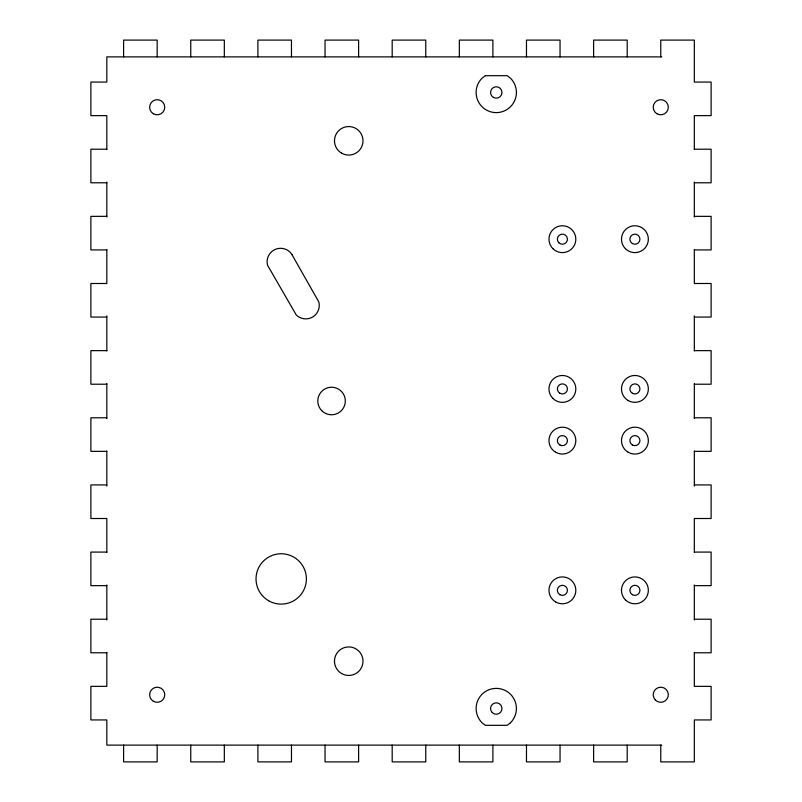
<?xml version="1.0" encoding="UTF-8"?>
<svg xmlns="http://www.w3.org/2000/svg" width="802" height="802" viewBox="0 0 802 802"><rect width="100%" height="100%" fill="white"/><g stroke="black" fill="none" stroke-linecap="round" stroke-linejoin="round"><path stroke-width="1.2" d="M661.77 56.882L106.826 56.882L106.826 82.065L90.877 82.065L90.877 115.638L106.826 115.638L106.826 149.483M106.826 149.212L90.877 149.212L90.877 182.786L106.826 182.786M694.332 149.212L711.123 149.212L711.123 182.786L694.332 182.786M106.826 216.35L90.877 216.35L90.877 249.923L106.826 249.923M694.332 216.35L711.123 216.35L711.123 249.923L694.332 249.923M106.826 317.071L90.877 317.071L90.877 283.497L106.826 283.497L106.826 249.592M694.332 317.071L711.123 317.071L711.123 283.497L694.332 283.497L694.332 249.592M106.826 350.644L90.877 350.644L90.877 384.218L106.826 384.218M694.332 350.644L711.123 350.644L711.123 384.218L694.332 384.218M106.826 417.782L90.877 417.782L90.877 451.356L106.826 451.356M694.332 417.782L711.123 417.782L711.123 451.356L694.332 451.356M106.826 484.929L90.877 484.929L90.877 518.503L106.826 518.503L106.826 552.408M694.332 484.929L711.123 484.929L711.123 518.503L694.332 518.503L694.332 552.408M106.826 552.077L90.877 552.077L90.877 585.65L106.826 585.65M694.332 552.077L711.123 552.077L711.123 585.65L694.332 585.65M106.826 619.214L90.877 619.214L90.877 652.788L106.826 652.788M694.332 619.214L711.123 619.214L711.123 652.788L694.332 652.788M661.77 745.118L106.826 745.118L106.826 719.935L90.877 719.935L90.877 686.362L106.826 686.362L106.826 652.517M694.332 149.483L694.332 115.638L711.123 115.638L711.123 82.065L694.332 82.065L694.332 40.1L660.768 40.1L660.768 56.882M694.332 182.014L694.332 217.051M694.332 315.908L694.332 350.945M694.332 383.486L694.332 418.514M694.332 451.055L694.332 486.092M694.332 584.949L694.332 619.986M694.332 652.517L694.332 686.362L711.123 686.362L711.123 719.935L694.332 719.935L694.332 761.9L660.768 761.9L660.768 745.118M627.194 56.882L627.194 40.1L593.62 40.1L593.62 56.882M627.194 745.118L627.194 761.9L593.62 761.9L593.62 745.118M560.047 56.882L560.047 40.1L526.473 40.1L526.473 56.882M560.047 745.118L560.047 761.9L526.473 761.9L526.473 745.118M492.899 56.882L492.899 40.1L459.335 40.1L459.335 56.882M492.899 745.118L492.899 761.9L459.335 761.9L459.335 745.118M425.762 56.882L425.762 40.1L392.188 40.1L392.188 56.882M425.762 745.118L425.762 761.9L392.188 761.9L392.188 745.118M358.614 56.882L358.614 40.1L325.041 40.1L325.041 56.882M358.614 745.118L358.614 761.9L325.041 761.9L325.041 745.118M291.467 56.882L291.467 40.1L257.903 40.1L257.903 56.882M291.467 745.118L291.467 761.9L257.903 761.9L257.903 745.118M224.329 56.882L224.329 40.1L190.756 40.1L190.756 56.882M224.329 745.118L224.329 761.9L190.756 761.9L190.756 745.118M157.182 56.882L157.182 40.1L123.608 40.1L123.608 56.882M157.182 745.118L157.182 761.9L123.608 761.9L123.608 745.118M106.826 182.014L106.826 217.051M106.826 315.908L106.826 350.945M106.826 383.486L106.826 418.514M106.826 451.055L106.826 486.092M106.826 584.949L106.826 619.986M485.33 75.689L482.022 78.225A20.14 20.14 0 0 0 482.022 106.716A20.14 20.14 0 0 0 510.503 106.716A20.14 20.14 0 0 0 510.503 78.225L507.195 75.689L485.33 75.689M510.503 722.762L507.195 725.309L485.33 725.309L482.022 722.762A20.14 20.14 0 0 1 482.022 694.281A20.14 20.14 0 0 1 510.503 694.281A20.14 20.14 0 0 1 510.503 722.762M292.008 254.695L290.134 252.259A13.484 13.484 0 0 0 267.567 265.282L296.239 314.935A13.484 13.484 0 0 0 318.805 301.913L292.008 254.695M341.612 153.172A14.266 14.266 0 0 0 363.005 140.821A14.266 14.266 0 0 0 341.612 128.46A14.266 14.266 0 0 0 341.612 153.172M321.823 410.734A13.764 13.764 0 0 0 344.85 404.559A13.764 13.764 0 0 0 327.998 387.707A13.764 13.764 0 0 0 321.823 410.734M341.612 673.54A14.266 14.266 0 0 0 363.005 661.179A14.266 14.266 0 0 0 341.612 648.828A14.266 14.266 0 0 0 341.612 673.54M625.42 599.846A13.434 13.434 0 0 0 647.886 593.821A13.434 13.434 0 0 0 631.435 577.38A13.434 13.434 0 0 0 625.42 599.846M632.397 594.703A5.033 5.033 0 0 0 639.946 590.342A5.033 5.033 0 0 0 632.397 585.981A5.033 5.033 0 0 0 632.397 594.703M555.686 601.981A13.434 13.434 0 0 0 575.826 590.342A13.434 13.434 0 0 0 555.686 578.713A13.434 13.434 0 0 0 555.686 601.981M628.197 452.248A13.434 13.434 0 0 0 648.347 440.619A13.434 13.434 0 0 0 628.197 428.99A13.434 13.434 0 0 0 628.197 452.248M555.686 452.248A13.434 13.434 0 0 0 575.826 440.619A13.434 13.434 0 0 0 555.686 428.99A13.434 13.434 0 0 0 555.686 452.248M632.397 444.98A5.033 5.033 0 0 0 639.946 440.619A5.033 5.033 0 0 0 632.397 436.258A5.033 5.033 0 0 0 632.397 444.98M559.876 444.98A5.033 5.033 0 0 0 567.435 440.619A5.033 5.033 0 0 0 559.876 436.258A5.033 5.033 0 0 0 559.876 444.98M559.876 594.703A5.033 5.033 0 0 0 567.435 590.342A5.033 5.033 0 0 0 559.876 585.981A5.033 5.033 0 0 0 559.876 594.703M628.197 400.539A13.434 13.434 0 0 0 648.347 388.91A13.434 13.434 0 0 0 628.197 377.281A13.434 13.434 0 0 0 628.197 400.539M632.397 393.271A5.033 5.033 0 0 0 639.946 388.91A5.033 5.033 0 0 0 632.397 384.549A5.033 5.033 0 0 0 632.397 393.271M559.876 393.271A5.033 5.033 0 0 0 567.435 388.91A5.033 5.033 0 0 0 559.876 384.549A5.033 5.033 0 0 0 559.876 393.271M552.899 398.414A13.434 13.434 0 0 0 575.365 392.389A13.434 13.434 0 0 0 558.924 375.948A13.434 13.434 0 0 0 552.899 398.414M625.42 248.68A13.434 13.434 0 0 0 647.886 242.655A13.434 13.434 0 0 0 631.435 226.214A13.434 13.434 0 0 0 625.42 248.68M632.397 243.547A5.033 5.033 0 0 0 639.946 239.186A5.033 5.033 0 0 0 632.397 234.826A5.033 5.033 0 0 0 632.397 243.547M552.899 248.68A13.434 13.434 0 0 0 575.365 242.655A13.434 13.434 0 0 0 558.924 226.214A13.434 13.434 0 0 0 552.899 248.68M558.834 242.745A5.033 5.033 0 0 0 567.265 240.49A5.033 5.033 0 0 0 561.099 234.314A5.033 5.033 0 0 0 558.834 242.745M492.227 712.557A5.704 5.704 0 0 0 501.771 710.001A5.704 5.704 0 0 0 494.784 703.003A5.704 5.704 0 0 0 492.227 712.557M493.41 97.413A5.704 5.704 0 0 0 501.972 92.471A5.704 5.704 0 0 0 493.41 87.528A5.704 5.704 0 0 0 493.41 97.413M153.403 701.299A7.549 7.549 0 0 0 164.741 694.753A7.549 7.549 0 0 0 153.403 688.216A7.549 7.549 0 0 0 153.403 701.299M153.403 113.784A7.549 7.549 0 0 0 164.741 107.247A7.549 7.549 0 0 0 153.403 100.701A7.549 7.549 0 0 0 153.403 113.784M268.61 600.738A25.183 25.183 0 0 0 306.384 578.934A25.183 25.183 0 0 0 268.61 557.129A25.183 25.183 0 0 0 268.61 600.738M656.988 113.784A7.549 7.549 0 0 0 668.317 107.247A7.549 7.549 0 0 0 656.988 100.701A7.549 7.549 0 0 0 656.988 113.784M655.424 700.096A7.549 7.549 0 0 0 668.056 696.707A7.549 7.549 0 0 0 658.813 687.464A7.549 7.549 0 0 0 655.424 700.096"/></g></svg>
